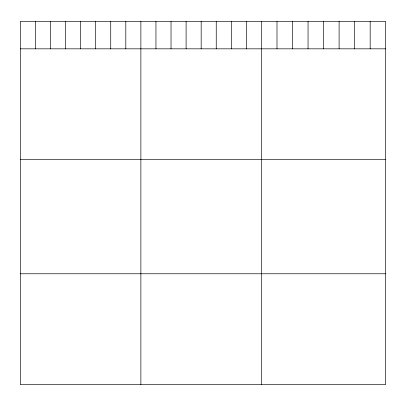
<?xml version="1.0" encoding="UTF-8"?>
<svg xmlns="http://www.w3.org/2000/svg" width="406" height="406" viewBox="0 0 406 406"><rect width="100%" height="100%" fill="white"/><g stroke="black" fill="none" stroke-linecap="round" stroke-linejoin="round"><path stroke-width="0.61" d="M385.7 48.827L385.7 384.568L20.3 384.568L20.3 21.432L385.7 21.432L385.7 48.827L20.3 48.827M20.3 159.619L385.7 159.619M20.3 273.771L385.7 273.771M370.17 21.432L370.17 48.827M354.641 21.432L354.641 48.827M339.111 21.432L339.111 48.827M323.582 21.432L323.582 48.827M308.052 21.432L308.052 48.827M292.523 21.432L292.523 48.827M276.993 21.432L276.993 48.827M261.464 21.432L261.464 384.568M246.391 21.432L246.391 48.827M231.318 21.432L231.318 48.827M216.246 21.432L216.246 48.827M201.173 21.432L201.173 48.827M186.1 21.432L186.1 48.827M171.027 21.432L171.027 48.827M155.955 21.432L155.955 48.827M140.882 21.432L140.882 384.568M125.809 21.432L125.809 48.827M110.736 21.432L110.736 48.827M95.664 21.432L95.664 48.827M80.591 21.432L80.591 48.827M65.518 21.432L65.518 48.827M50.445 21.432L50.445 48.827M35.373 21.432L35.373 48.827"/></g></svg>
